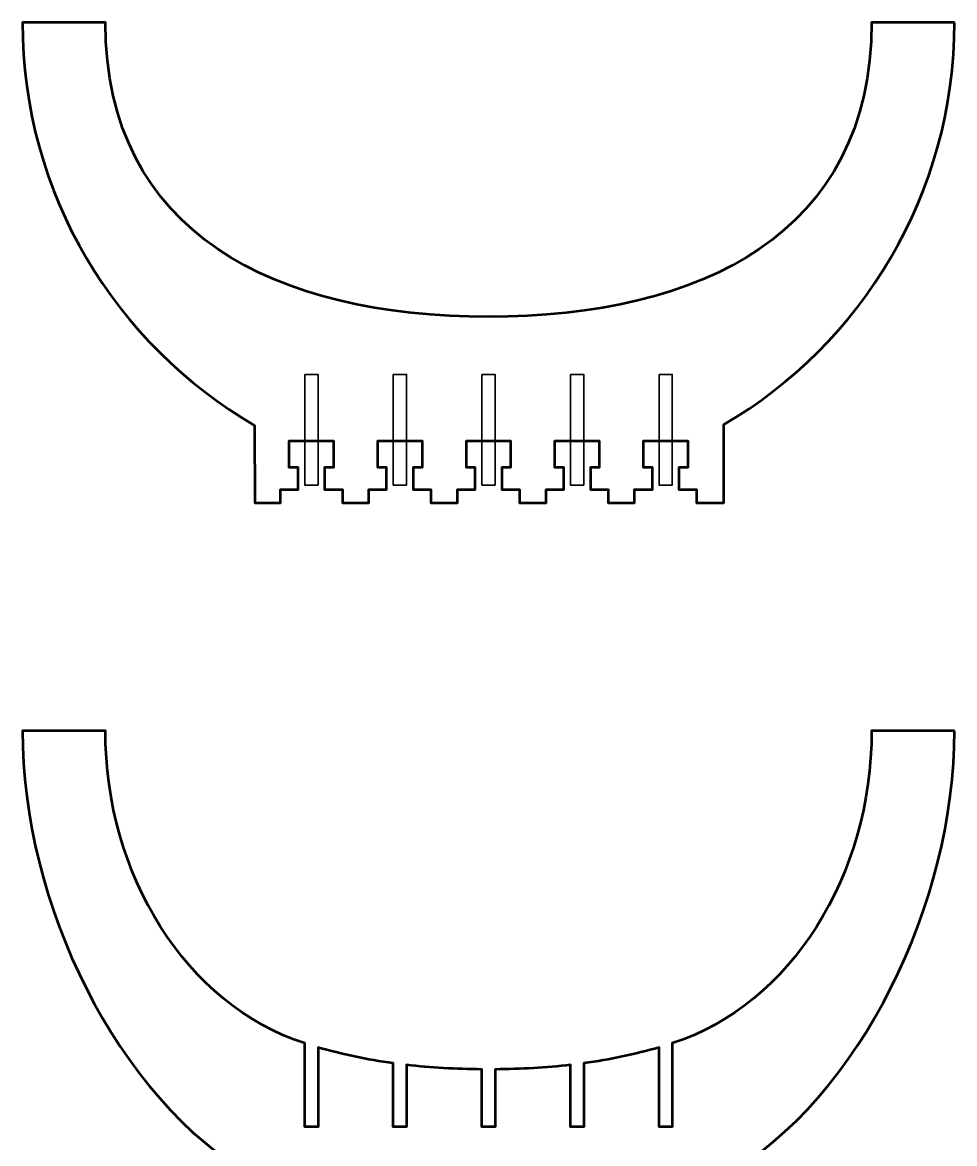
# Model space of a CAD drawing. Header units: centimetres. Extents: x -215 to 208, y -170 to 139.
# Drawn here: x -38.52 to -17.48, y -130.32 to -105 of the extents above; entities that cross this region are included whole.
import ezdxf

# ---------------------------------------------------------------- set-up
doc = ezdxf.new("R2010")
doc.units = ezdxf.units.CM
doc.header["$MEASUREMENT"] = 0
doc.layers.add('Layer 1', color=7, linetype='Continuous')

msp = doc.modelspace()

# ---------------------------------------------------------------- linework, layer by layer
at = {"layer": 'Layer 1', "color": 250, "lineweight": 53}
for points, knots in [([(-17.47591, -104.99993), (-17.47591, -104.99993), (-17.47591, -105.00008), (-17.47591, -105.00008), (-17.47591, -105.00008), (-17.47591, -108.87355), (-19.57005, -112.25858), (-22.68742, -114.08548), (-22.68742, -114.08548), (-22.68742, -114.08548), (-22.68742, -115.54994), (-22.68742, -115.54994), (-22.68742, -115.54994), (-22.68742, -115.54994), (-22.68742, -115.54993), (-22.68742, -115.54993), (-22.68742, -115.54993), (-22.68742, -115.54993), (-22.68742, -115.84993), (-22.68742, -115.84993), (-22.68742, -115.84993), (-22.68742, -115.84993), (-23.29992, -115.84993), (-23.29992, -115.84993), (-23.29992, -115.84993), (-23.29992, -115.84993), (-23.29992, -115.54993), (-23.29992, -115.54993), (-23.29992, -115.54993), (-23.29992, -115.54993), (-23.69992, -115.54994), (-23.69992, -115.54994), (-23.69992, -115.54994), (-23.69992, -115.54994), (-23.69992, -115.04993), (-23.69992, -115.04993), (-23.69992, -115.04993), (-23.69992, -115.04993), (-23.49992, -115.04992), (-23.49992, -115.04992), (-23.49992, -115.04992), (-23.49992, -115.04992), (-23.49992, -114.51515), (-23.49992, -114.51515), (-23.49992, -114.51515), (-23.49992, -114.51515), (-23.49992, -114.44993), (-23.49992, -114.44993), (-23.49992, -114.44993), (-23.88325, -114.44993), (-24.11659, -114.44993), (-24.49992, -114.44993), (-24.49992, -114.44993), (-24.49992, -114.44993), (-24.49992, -114.92699), (-24.49992, -114.92699), (-24.49992, -114.92699), (-24.49992, -114.92699), (-24.49992, -115.04992), (-24.49992, -115.04992), (-24.49992, -115.04992), (-24.49992, -115.04992), (-24.29992, -115.04993), (-24.29992, -115.04993), (-24.29992, -115.04993), (-24.29992, -115.04993), (-24.29992, -115.54993), (-24.29992, -115.54993), (-24.29992, -115.54993), (-24.29992, -115.54993), (-24.69992, -115.54993), (-24.69992, -115.54993), (-24.69992, -115.54993), (-24.69992, -115.54993), (-24.69992, -115.84993), (-24.69992, -115.84993), (-24.69992, -115.84993), (-24.69992, -115.84993), (-25.29992, -115.84993), (-25.29992, -115.84993), (-25.29992, -115.84993), (-25.29992, -115.84993), (-25.29992, -115.54993), (-25.29992, -115.54993), (-25.29992, -115.54993), (-25.29992, -115.54993), (-25.69992, -115.54994), (-25.69992, -115.54994), (-25.69992, -115.54994), (-25.69992, -115.54994), (-25.69992, -115.27119), (-25.69992, -115.27119), (-25.69992, -115.27119), (-25.69992, -115.27119), (-25.69992, -115.04993), (-25.69992, -115.04993), (-25.69992, -115.04993), (-25.69992, -115.04993), (-25.49992, -115.04992), (-25.49992, -115.04992), (-25.49992, -115.04992), (-25.49992, -115.04992), (-25.49992, -114.44993), (-25.49992, -114.44993), (-25.49992, -114.44993), (-25.88325, -114.44993), (-26.11659, -114.44993), (-26.49992, -114.44993), (-26.49992, -114.44993), (-26.49992, -114.44993), (-26.49992, -115.04992), (-26.49992, -115.04992), (-26.49992, -115.04992), (-26.49992, -115.04992), (-26.29992, -115.04993), (-26.29992, -115.04993), (-26.29992, -115.04993), (-26.29992, -115.04993), (-26.29992, -115.38664), (-26.29992, -115.38664), (-26.29992, -115.38664), (-26.29992, -115.38664), (-26.29992, -115.54993), (-26.29992, -115.54993), (-26.29992, -115.54993), (-26.29992, -115.54993), (-26.69992, -115.54993), (-26.69992, -115.54993), (-26.69992, -115.54993), (-26.69992, -115.54993), (-26.69992, -115.84993), (-26.69992, -115.84993), (-26.69992, -115.84993), (-26.69992, -115.84993), (-27.29992, -115.84993), (-27.29992, -115.84993), (-27.29992, -115.84993), (-27.29992, -115.84993), (-27.29992, -115.54993), (-27.29992, -115.54993), (-27.29992, -115.54993), (-27.29992, -115.54993), (-27.69992, -115.54993), (-27.69992, -115.54993), (-27.69992, -115.54993), (-27.69992, -115.54993), (-27.69992, -115.51957), (-27.69992, -115.51957), (-27.69992, -115.51957), (-27.69992, -115.51957), (-27.69992, -115.04993), (-27.69992, -115.04993), (-27.69992, -115.04993), (-27.69992, -115.04993), (-27.49992, -115.04992), (-27.49992, -115.04992), (-27.49992, -115.04992), (-27.49992, -115.04992), (-27.49992, -114.44993), (-27.49992, -114.44993), (-27.49992, -114.44993), (-27.88325, -114.44993), (-28.11658, -114.44993), (-28.49991, -114.44993), (-28.49991, -114.44993), (-28.49991, -114.44993), (-28.49991, -115.04992), (-28.49991, -115.04992), (-28.49991, -115.04992), (-28.49991, -115.04992), (-28.29991, -115.04993), (-28.29991, -115.04993), (-28.29991, -115.04993), (-28.29991, -115.04993), (-28.29991, -115.51957), (-28.29991, -115.51957), (-28.29991, -115.51957), (-28.29991, -115.51957), (-28.29991, -115.54994), (-28.29991, -115.54994), (-28.29991, -115.54994), (-28.29991, -115.54994), (-28.69991, -115.54993), (-28.69991, -115.54993), (-28.69991, -115.54993), (-28.69991, -115.54993), (-28.69991, -115.84993), (-28.69991, -115.84993), (-28.69991, -115.84993), (-28.69991, -115.84993), (-29.29991, -115.84993), (-29.29991, -115.84993), (-29.29991, -115.84993), (-29.29991, -115.84993), (-29.29991, -115.54993), (-29.29991, -115.54993), (-29.29991, -115.54993), (-29.29991, -115.54993), (-29.69991, -115.54993), (-29.69991, -115.54993), (-29.69991, -115.54993), (-29.69991, -115.54993), (-29.69991, -115.38665), (-29.69991, -115.38665), (-29.69991, -115.38665), (-29.69991, -115.38665), (-29.69991, -115.04993), (-29.69991, -115.04993), (-29.69991, -115.04993), (-29.69991, -115.04993), (-29.49991, -115.04992), (-29.49991, -115.04992), (-29.49991, -115.04992), (-29.49991, -115.04992), (-29.49991, -114.44993), (-29.49991, -114.44993), (-29.49991, -114.44993), (-29.88324, -114.44993), (-30.11658, -114.44993), (-30.49991, -114.44993), (-30.49991, -114.44993), (-30.49991, -114.44993), (-30.49991, -115.04992), (-30.49991, -115.04992), (-30.49991, -115.04992), (-30.49991, -115.04992), (-30.29991, -115.04993), (-30.29991, -115.04993), (-30.29991, -115.04993), (-30.29991, -115.04993), (-30.29991, -115.2712), (-30.29991, -115.2712), (-30.29991, -115.2712), (-30.29991, -115.2712), (-30.29991, -115.54994), (-30.29991, -115.54994), (-30.29991, -115.54994), (-30.29991, -115.54994), (-30.69991, -115.54993), (-30.69991, -115.54993), (-30.69991, -115.54993), (-30.69991, -115.54993), (-30.69991, -115.84993), (-30.69991, -115.84993), (-30.69991, -115.84993), (-30.69991, -115.84993), (-31.29991, -115.84993), (-31.29991, -115.84993), (-31.29991, -115.84993), (-31.29991, -115.84993), (-31.29991, -115.54993), (-31.29991, -115.54993), (-31.29991, -115.54993), (-31.29991, -115.54993), (-31.69991, -115.54993), (-31.69991, -115.54993), (-31.69991, -115.54993), (-31.69991, -115.54993), (-31.69991, -115.04993), (-31.69991, -115.04993), (-31.69991, -115.04993), (-31.69991, -115.04993), (-31.49991, -115.04992), (-31.49991, -115.04992), (-31.49991, -115.04992), (-31.49991, -115.04992), (-31.49991, -114.92702), (-31.49991, -114.92702), (-31.49991, -114.92702), (-31.49991, -114.92702), (-31.49991, -114.44993), (-31.49991, -114.44993), (-31.49991, -114.44993), (-31.88324, -114.44993), (-32.11658, -114.44993), (-32.49991, -114.44993), (-32.49991, -114.44993), (-32.49991, -114.44993), (-32.49991, -114.5152), (-32.49991, -114.5152), (-32.49991, -114.5152), (-32.49991, -114.5152), (-32.49991, -115.04992), (-32.49991, -115.04992), (-32.49991, -115.04992), (-32.49991, -115.04992), (-32.29991, -115.04993), (-32.29991, -115.04993), (-32.29991, -115.04993), (-32.29991, -115.04993), (-32.29991, -115.54994), (-32.29991, -115.54994), (-32.29991, -115.54994), (-32.29991, -115.54994), (-32.69991, -115.54993), (-32.69991, -115.54993), (-32.69991, -115.54993), (-32.69991, -115.54993), (-32.69991, -115.84993), (-32.69991, -115.84993), (-32.69991, -115.84993), (-32.69991, -115.84993), (-33.27491, -115.84993), (-33.27491, -115.84993), (-33.27491, -115.84993), (-33.27491, -115.84993), (-33.28419, -114.10224), (-33.28419, -114.10224), (-33.28419, -114.10224), (-36.41734, -112.27932), (-38.52409, -108.88531), (-38.52409, -105.00008), (-38.52409, -105.00008), (-38.52409, -105.00008), (-38.52409, -104.99993), (-38.52409, -104.99993), (-38.52409, -104.99993), (-38.52409, -104.99993), (-36.64999, -104.99993), (-36.64999, -104.99993), (-36.64999, -104.99993), (-36.64999, -104.99993), (-36.64999, -105.00006), (-36.64999, -105.00006), (-36.64999, -105.00006), (-36.64999, -109.77643), (-32.77638, -111.64999), (-27.99993, -111.64999), (-27.99993, -111.64999), (-23.22348, -111.64999), (-19.35, -109.77645), (-19.35, -105.00006), (-19.35, -105.00006), (-19.35, -105.00006), (-19.35, -104.99993), (-19.35, -104.99993), (-19.35, -104.99993), (-19.35, -104.99993), (-17.47591, -104.99993), (-17.47591, -104.99993)], [0, 0, 0, 0, 0.01176471, 0.01176471, 0.01176471, 0.01176471, 0.02352941, 0.02352941, 0.02352941, 0.02352941, 0.03529412, 0.03529412, 0.03529412, 0.03529412, 0.04705882, 0.04705882, 0.04705882, 0.04705882, 0.05882353, 0.05882353, 0.05882353, 0.05882353, 0.07058824, 0.07058824, 0.07058824, 0.07058824, 0.08235294, 0.08235294, 0.08235294, 0.08235294, 0.09411765, 0.09411765, 0.09411765, 0.09411765, 0.10588235, 0.10588235, 0.10588235, 0.10588235, 0.11764706, 0.11764706, 0.11764706, 0.11764706, 0.12941176, 0.12941176, 0.12941176, 0.12941176, 0.14117647, 0.14117647, 0.14117647, 0.14117647, 0.15294118, 0.15294118, 0.15294118, 0.15294118, 0.16470588, 0.16470588, 0.16470588, 0.16470588, 0.17647059, 0.17647059, 0.17647059, 0.17647059, 0.18823529, 0.18823529, 0.18823529, 0.18823529, 0.2, 0.2, 0.2, 0.2, 0.21176471, 0.21176471, 0.21176471, 0.21176471, 0.22352941, 0.22352941, 0.22352941, 0.22352941, 0.23529412, 0.23529412, 0.23529412, 0.23529412, 0.24705882, 0.24705882, 0.24705882, 0.24705882, 0.25882353, 0.25882353, 0.25882353, 0.25882353, 0.27058824, 0.27058824, 0.27058824, 0.27058824, 0.28235294, 0.28235294, 0.28235294, 0.28235294, 0.29411765, 0.29411765, 0.29411765, 0.29411765, 0.30588235, 0.30588235, 0.30588235, 0.30588235, 0.31764706, 0.31764706, 0.31764706, 0.31764706, 0.32941176, 0.32941176, 0.32941176, 0.32941176, 0.34117647, 0.34117647, 0.34117647, 0.34117647, 0.35294118, 0.35294118, 0.35294118, 0.35294118, 0.36470588, 0.36470588, 0.36470588, 0.36470588, 0.37647059, 0.37647059, 0.37647059, 0.37647059, 0.38823529, 0.38823529, 0.38823529, 0.38823529, 0.4, 0.4, 0.4, 0.4, 0.41176471, 0.41176471, 0.41176471, 0.41176471, 0.42352941, 0.42352941, 0.42352941, 0.42352941, 0.43529412, 0.43529412, 0.43529412, 0.43529412, 0.44705882, 0.44705882, 0.44705882, 0.44705882, 0.45882353, 0.45882353, 0.45882353, 0.45882353, 0.47058824, 0.47058824, 0.47058824, 0.47058824, 0.48235294, 0.48235294, 0.48235294, 0.48235294, 0.49411765, 0.49411765, 0.49411765, 0.49411765, 0.50588235, 0.50588235, 0.50588235, 0.50588235, 0.51764706, 0.51764706, 0.51764706, 0.51764706, 0.52941176, 0.52941176, 0.52941176, 0.52941176, 0.54117647, 0.54117647, 0.54117647, 0.54117647, 0.55294118, 0.55294118, 0.55294118, 0.55294118, 0.56470588, 0.56470588, 0.56470588, 0.56470588, 0.57647059, 0.57647059, 0.57647059, 0.57647059, 0.58823529, 0.58823529, 0.58823529, 0.58823529, 0.6, 0.6, 0.6, 0.6, 0.61176471, 0.61176471, 0.61176471, 0.61176471, 0.62352941, 0.62352941, 0.62352941, 0.62352941, 0.63529412, 0.63529412, 0.63529412, 0.63529412, 0.64705882, 0.64705882, 0.64705882, 0.64705882, 0.65882353, 0.65882353, 0.65882353, 0.65882353, 0.67058824, 0.67058824, 0.67058824, 0.67058824, 0.68235294, 0.68235294, 0.68235294, 0.68235294, 0.69411765, 0.69411765, 0.69411765, 0.69411765, 0.70588235, 0.70588235, 0.70588235, 0.70588235, 0.71764706, 0.71764706, 0.71764706, 0.71764706, 0.72941176, 0.72941176, 0.72941176, 0.72941176, 0.74117647, 0.74117647, 0.74117647, 0.74117647, 0.75294118, 0.75294118, 0.75294118, 0.75294118, 0.76470588, 0.76470588, 0.76470588, 0.76470588, 0.77647059, 0.77647059, 0.77647059, 0.77647059, 0.78823529, 0.78823529, 0.78823529, 0.78823529, 0.8, 0.8, 0.8, 0.8, 0.81176471, 0.81176471, 0.81176471, 0.81176471, 0.82352941, 0.82352941, 0.82352941, 0.82352941, 0.83529412, 0.83529412, 0.83529412, 0.83529412, 0.84705882, 0.84705882, 0.84705882, 0.84705882, 0.85882353, 0.85882353, 0.85882353, 0.85882353, 0.87058824, 0.87058824, 0.87058824, 0.87058824, 0.88235294, 0.88235294, 0.88235294, 0.88235294, 0.89411765, 0.89411765, 0.89411765, 0.89411765, 0.90588235, 0.90588235, 0.90588235, 0.90588235, 0.91764706, 0.91764706, 0.91764706, 0.91764706, 0.92941176, 0.92941176, 0.92941176, 0.92941176, 0.94117647, 0.94117647, 0.94117647, 0.94117647, 0.95294118, 0.95294118, 0.95294118, 0.95294118, 0.96470588, 0.96470588, 0.96470588, 0.96470588, 0.97647059, 0.97647059, 0.97647059, 0.97647059, 0.98823529, 0.98823529, 0.98823529, 0.98823529, 1, 1, 1, 1]), ([(-17.47591, -120.99993), (-17.47591, -120.99993), (-17.47591, -121.00008), (-17.47591, -121.00008), (-17.47591, -121.00008), (-17.47591, -124.87355), (-19.57005, -129.25858), (-22.68742, -131.08548), (-22.68742, -131.08548), (-22.68742, -131.08548), (-22.68742, -132.54994), (-22.68742, -132.54994), (-22.68742, -132.54994), (-22.68742, -132.54994), (-22.68742, -132.54993), (-22.68742, -132.54993), (-22.68742, -132.54993), (-22.68742, -132.54993), (-22.68742, -132.84993), (-22.68742, -132.84993), (-22.68742, -132.84993), (-22.68742, -132.84993), (-23.29992, -132.84993), (-23.29992, -132.84993), (-23.29992, -132.84993), (-23.29992, -132.84993), (-23.29992, -132.54993), (-23.29992, -132.54993), (-23.29992, -132.54993), (-23.29992, -132.54993), (-23.69992, -132.54994), (-23.69992, -132.54994), (-23.69992, -132.54994), (-23.69992, -132.54994), (-23.69992, -132.04993), (-23.69992, -132.04993), (-23.69992, -132.04993), (-23.69992, -132.04993), (-23.49992, -132.04992), (-23.49992, -132.04992), (-23.49992, -132.04992), (-23.49992, -132.04992), (-23.49992, -131.51515), (-23.49992, -131.51515), (-23.49992, -131.51515), (-23.49992, -131.51515), (-23.49992, -131.44993), (-23.49992, -131.44993), (-23.49992, -131.44993), (-23.88325, -131.44993), (-24.11659, -131.44993), (-24.49992, -131.44993), (-24.49992, -131.44993), (-24.49992, -131.44993), (-24.49992, -131.92699), (-24.49992, -131.92699), (-24.49992, -131.92699), (-24.49992, -131.92699), (-24.49992, -132.04992), (-24.49992, -132.04992), (-24.49992, -132.04992), (-24.49992, -132.04992), (-24.29992, -132.04993), (-24.29992, -132.04993), (-24.29992, -132.04993), (-24.29992, -132.04993), (-24.29992, -132.54993), (-24.29992, -132.54993), (-24.29992, -132.54993), (-24.29992, -132.54993), (-24.69992, -132.54993), (-24.69992, -132.54993), (-24.69992, -132.54993), (-24.69992, -132.54993), (-24.69992, -132.84993), (-24.69992, -132.84993), (-24.69992, -132.84993), (-24.69992, -132.84993), (-25.29992, -132.84993), (-25.29992, -132.84993), (-25.29992, -132.84993), (-25.29992, -132.84993), (-25.29992, -132.54993), (-25.29992, -132.54993), (-25.29992, -132.54993), (-25.29992, -132.54993), (-25.69992, -132.54994), (-25.69992, -132.54994), (-25.69992, -132.54994), (-25.69992, -132.54994), (-25.69992, -132.27119), (-25.69992, -132.27119), (-25.69992, -132.27119), (-25.69992, -132.27119), (-25.69992, -132.04993), (-25.69992, -132.04993), (-25.69992, -132.04993), (-25.69992, -132.04993), (-25.49992, -132.04992), (-25.49992, -132.04992), (-25.49992, -132.04992), (-25.49992, -132.04992), (-25.49992, -131.44993), (-25.49992, -131.44993), (-25.49992, -131.44993), (-25.88325, -131.44993), (-26.11659, -131.44993), (-26.49992, -131.44993), (-26.49992, -131.44993), (-26.49992, -131.44993), (-26.49992, -132.04992), (-26.49992, -132.04992), (-26.49992, -132.04992), (-26.49992, -132.04992), (-26.29992, -132.04993), (-26.29992, -132.04993), (-26.29992, -132.04993), (-26.29992, -132.04993), (-26.29992, -132.38664), (-26.29992, -132.38664), (-26.29992, -132.38664), (-26.29992, -132.38664), (-26.29992, -132.54993), (-26.29992, -132.54993), (-26.29992, -132.54993), (-26.29992, -132.54993), (-26.69992, -132.54993), (-26.69992, -132.54993), (-26.69992, -132.54993), (-26.69992, -132.54993), (-26.69992, -132.84993), (-26.69992, -132.84993), (-26.69992, -132.84993), (-26.69992, -132.84993), (-27.29992, -132.84993), (-27.29992, -132.84993), (-27.29992, -132.84993), (-27.29992, -132.84993), (-27.29992, -132.54993), (-27.29992, -132.54993), (-27.29992, -132.54993), (-27.29992, -132.54993), (-27.69992, -132.54993), (-27.69992, -132.54993), (-27.69992, -132.54993), (-27.69992, -132.54993), (-27.69992, -132.51957), (-27.69992, -132.51957), (-27.69992, -132.51957), (-27.69992, -132.51957), (-27.69992, -132.04993), (-27.69992, -132.04993), (-27.69992, -132.04993), (-27.69992, -132.04993), (-27.49992, -132.04992), (-27.49992, -132.04992), (-27.49992, -132.04992), (-27.49992, -132.04992), (-27.49992, -131.44993), (-27.49992, -131.44993), (-27.49992, -131.44993), (-27.88325, -131.44993), (-28.11658, -131.44993), (-28.49991, -131.44993), (-28.49991, -131.44993), (-28.49991, -131.44993), (-28.49991, -132.04992), (-28.49991, -132.04992), (-28.49991, -132.04992), (-28.49991, -132.04992), (-28.29991, -132.04993), (-28.29991, -132.04993), (-28.29991, -132.04993), (-28.29991, -132.04993), (-28.29991, -132.51957), (-28.29991, -132.51957), (-28.29991, -132.51957), (-28.29991, -132.51957), (-28.29991, -132.54994), (-28.29991, -132.54994), (-28.29991, -132.54994), (-28.29991, -132.54994), (-28.69991, -132.54993), (-28.69991, -132.54993), (-28.69991, -132.54993), (-28.69991, -132.54993), (-28.69991, -132.84993), (-28.69991, -132.84993), (-28.69991, -132.84993), (-28.69991, -132.84993), (-29.29991, -132.84993), (-29.29991, -132.84993), (-29.29991, -132.84993), (-29.29991, -132.84993), (-29.29991, -132.54993), (-29.29991, -132.54993), (-29.29991, -132.54993), (-29.29991, -132.54993), (-29.69991, -132.54993), (-29.69991, -132.54993), (-29.69991, -132.54993), (-29.69991, -132.54993), (-29.69991, -132.38665), (-29.69991, -132.38665), (-29.69991, -132.38665), (-29.69991, -132.38665), (-29.69991, -132.04993), (-29.69991, -132.04993), (-29.69991, -132.04993), (-29.69991, -132.04993), (-29.49991, -132.04992), (-29.49991, -132.04992), (-29.49991, -132.04992), (-29.49991, -132.04992), (-29.49991, -131.44993), (-29.49991, -131.44993), (-29.49991, -131.44993), (-29.88324, -131.44993), (-30.11658, -131.44993), (-30.49991, -131.44993), (-30.49991, -131.44993), (-30.49991, -131.44993), (-30.49991, -132.04992), (-30.49991, -132.04992), (-30.49991, -132.04992), (-30.49991, -132.04992), (-30.29991, -132.04993), (-30.29991, -132.04993), (-30.29991, -132.04993), (-30.29991, -132.04993), (-30.29991, -132.2712), (-30.29991, -132.2712), (-30.29991, -132.2712), (-30.29991, -132.2712), (-30.29991, -132.54994), (-30.29991, -132.54994), (-30.29991, -132.54994), (-30.29991, -132.54994), (-30.69991, -132.54993), (-30.69991, -132.54993), (-30.69991, -132.54993), (-30.69991, -132.54993), (-30.69991, -132.84993), (-30.69991, -132.84993), (-30.69991, -132.84993), (-30.69991, -132.84993), (-31.29991, -132.84993), (-31.29991, -132.84993), (-31.29991, -132.84993), (-31.29991, -132.84993), (-31.29991, -132.54993), (-31.29991, -132.54993), (-31.29991, -132.54993), (-31.29991, -132.54993), (-31.69991, -132.54993), (-31.69991, -132.54993), (-31.69991, -132.54993), (-31.69991, -132.54993), (-31.69991, -132.04993), (-31.69991, -132.04993), (-31.69991, -132.04993), (-31.69991, -132.04993), (-31.49991, -132.04992), (-31.49991, -132.04992), (-31.49991, -132.04992), (-31.49991, -132.04992), (-31.49991, -131.92702), (-31.49991, -131.92702), (-31.49991, -131.92702), (-31.49991, -131.92702), (-31.49991, -131.44993), (-31.49991, -131.44993), (-31.49991, -131.44993), (-31.88324, -131.44993), (-32.11658, -131.44993), (-32.49991, -131.44993), (-32.49991, -131.44993), (-32.49991, -131.44993), (-32.49991, -131.5152), (-32.49991, -131.5152), (-32.49991, -131.5152), (-32.49991, -131.5152), (-32.49991, -132.04992), (-32.49991, -132.04992), (-32.49991, -132.04992), (-32.49991, -132.04992), (-32.29991, -132.04993), (-32.29991, -132.04993), (-32.29991, -132.04993), (-32.29991, -132.04993), (-32.29991, -132.54994), (-32.29991, -132.54994), (-32.29991, -132.54994), (-32.29991, -132.54994), (-32.69991, -132.54993), (-32.69991, -132.54993), (-32.69991, -132.54993), (-32.69991, -132.54993), (-32.69991, -132.84993), (-32.69991, -132.84993), (-32.69991, -132.84993), (-32.69991, -132.84993), (-33.27491, -132.84993), (-33.27491, -132.84993), (-33.27491, -132.84993), (-33.27491, -132.84993), (-33.28419, -131.10224), (-33.28419, -131.10224), (-33.28419, -131.10224), (-36.41734, -129.27932), (-38.52409, -124.88531), (-38.52409, -121.00008), (-38.52409, -121.00008), (-38.52409, -121.00008), (-38.52409, -120.99993), (-38.52409, -120.99993), (-38.52409, -120.99993), (-38.52409, -120.99993), (-36.64999, -120.99993), (-36.64999, -120.99993), (-36.64999, -120.99993), (-36.64999, -120.99993), (-36.64999, -121.00006), (-36.64999, -121.00006), (-36.64999, -121.00006), (-36.64999, -124.27268), (-34.83135, -127.18239), (-32.14991, -128.06056), (-32.14991, -128.06056), (-32.14991, -128.06056), (-32.14991, -129.94993), (-32.14991, -129.94993), (-32.14991, -129.94993), (-32.14991, -129.94993), (-31.84991, -129.94993), (-31.84991, -129.94993), (-31.84991, -129.94993), (-31.84991, -129.94993), (-31.84991, -128.15325), (-31.84991, -128.15325), (-31.84991, -128.15325), (-31.31252, -128.31046), (-30.74358, -128.42882), (-30.14991, -128.51034), (-30.14991, -128.51034), (-30.14991, -128.51034), (-30.14991, -129.94993), (-30.14991, -129.94993), (-30.14991, -129.94993), (-30.14991, -129.94993), (-29.84991, -129.94993), (-29.84991, -129.94993), (-29.84991, -129.94993), (-29.84991, -129.94993), (-29.84991, -128.54786), (-29.84991, -128.54786), (-29.84991, -128.54786), (-29.30092, -128.61117), (-28.7324, -128.6442), (-28.14991, -128.64906), (-28.14991, -128.64906), (-28.14991, -128.64906), (-28.14991, -129.94993), (-28.14991, -129.94993), (-28.14991, -129.94993), (-28.14991, -129.94993), (-27.84991, -129.94993), (-27.84991, -129.94993), (-27.84991, -129.94993), (-27.84991, -129.94993), (-27.84991, -128.64906), (-27.84991, -128.64906), (-27.84991, -128.64906), (-27.26739, -128.64423), (-26.69898, -128.61102), (-26.14991, -128.54785), (-26.14991, -128.54785), (-26.14991, -128.54785), (-26.14991, -129.94993), (-26.14991, -129.94993), (-26.14991, -129.94993), (-26.14991, -129.94993), (-25.84991, -129.94993), (-25.84991, -129.94993), (-25.84991, -129.94993), (-25.84991, -129.94993), (-25.84991, -128.51033), (-25.84991, -128.51033), (-25.84991, -128.51033), (-25.25618, -128.42886), (-24.68728, -128.31047), (-24.14991, -128.15323), (-24.14991, -128.15323), (-24.14991, -128.15323), (-24.14991, -129.94993), (-24.14991, -129.94993), (-24.14991, -129.94993), (-24.14991, -129.94993), (-23.84991, -129.94993), (-23.84991, -129.94993), (-23.84991, -129.94993), (-23.84991, -129.94993), (-23.84991, -128.06054), (-23.84991, -128.06054), (-23.84991, -128.06054), (-21.16855, -127.18237), (-19.35, -124.27267), (-19.35, -121.00006), (-19.35, -121.00006), (-19.35, -121.00006), (-19.35, -120.99993), (-19.35, -120.99993), (-19.35, -120.99993), (-19.35, -120.99993), (-17.47591, -120.99993), (-17.47591, -120.99993)], [0, 0, 0, 0, 0.00961538, 0.00961538, 0.00961538, 0.00961538, 0.01923077, 0.01923077, 0.01923077, 0.01923077, 0.02884615, 0.02884615, 0.02884615, 0.02884615, 0.03846154, 0.03846154, 0.03846154, 0.03846154, 0.04807692, 0.04807692, 0.04807692, 0.04807692, 0.05769231, 0.05769231, 0.05769231, 0.05769231, 0.06730769, 0.06730769, 0.06730769, 0.06730769, 0.07692308, 0.07692308, 0.07692308, 0.07692308, 0.08653846, 0.08653846, 0.08653846, 0.08653846, 0.09615385, 0.09615385, 0.09615385, 0.09615385, 0.10576923, 0.10576923, 0.10576923, 0.10576923, 0.11538462, 0.11538462, 0.11538462, 0.11538462, 0.125, 0.125, 0.125, 0.125, 0.13461538, 0.13461538, 0.13461538, 0.13461538, 0.14423077, 0.14423077, 0.14423077, 0.14423077, 0.15384615, 0.15384615, 0.15384615, 0.15384615, 0.16346154, 0.16346154, 0.16346154, 0.16346154, 0.17307692, 0.17307692, 0.17307692, 0.17307692, 0.18269231, 0.18269231, 0.18269231, 0.18269231, 0.19230769, 0.19230769, 0.19230769, 0.19230769, 0.20192308, 0.20192308, 0.20192308, 0.20192308, 0.21153846, 0.21153846, 0.21153846, 0.21153846, 0.22115385, 0.22115385, 0.22115385, 0.22115385, 0.23076923, 0.23076923, 0.23076923, 0.23076923, 0.24038462, 0.24038462, 0.24038462, 0.24038462, 0.25, 0.25, 0.25, 0.25, 0.25961538, 0.25961538, 0.25961538, 0.25961538, 0.26923077, 0.26923077, 0.26923077, 0.26923077, 0.27884615, 0.27884615, 0.27884615, 0.27884615, 0.28846154, 0.28846154, 0.28846154, 0.28846154, 0.29807692, 0.29807692, 0.29807692, 0.29807692, 0.30769231, 0.30769231, 0.30769231, 0.30769231, 0.31730769, 0.31730769, 0.31730769, 0.31730769, 0.32692308, 0.32692308, 0.32692308, 0.32692308, 0.33653846, 0.33653846, 0.33653846, 0.33653846, 0.34615385, 0.34615385, 0.34615385, 0.34615385, 0.35576923, 0.35576923, 0.35576923, 0.35576923, 0.36538462, 0.36538462, 0.36538462, 0.36538462, 0.375, 0.375, 0.375, 0.375, 0.38461538, 0.38461538, 0.38461538, 0.38461538, 0.39423077, 0.39423077, 0.39423077, 0.39423077, 0.40384615, 0.40384615, 0.40384615, 0.40384615, 0.41346154, 0.41346154, 0.41346154, 0.41346154, 0.42307692, 0.42307692, 0.42307692, 0.42307692, 0.43269231, 0.43269231, 0.43269231, 0.43269231, 0.44230769, 0.44230769, 0.44230769, 0.44230769, 0.45192308, 0.45192308, 0.45192308, 0.45192308, 0.46153846, 0.46153846, 0.46153846, 0.46153846, 0.47115385, 0.47115385, 0.47115385, 0.47115385, 0.48076923, 0.48076923, 0.48076923, 0.48076923, 0.49038462, 0.49038462, 0.49038462, 0.49038462, 0.5, 0.5, 0.5, 0.5, 0.50961538, 0.50961538, 0.50961538, 0.50961538, 0.51923077, 0.51923077, 0.51923077, 0.51923077, 0.52884615, 0.52884615, 0.52884615, 0.52884615, 0.53846154, 0.53846154, 0.53846154, 0.53846154, 0.54807692, 0.54807692, 0.54807692, 0.54807692, 0.55769231, 0.55769231, 0.55769231, 0.55769231, 0.56730769, 0.56730769, 0.56730769, 0.56730769, 0.57692308, 0.57692308, 0.57692308, 0.57692308, 0.58653846, 0.58653846, 0.58653846, 0.58653846, 0.59615385, 0.59615385, 0.59615385, 0.59615385, 0.60576923, 0.60576923, 0.60576923, 0.60576923, 0.61538462, 0.61538462, 0.61538462, 0.61538462, 0.625, 0.625, 0.625, 0.625, 0.63461538, 0.63461538, 0.63461538, 0.63461538, 0.64423077, 0.64423077, 0.64423077, 0.64423077, 0.65384615, 0.65384615, 0.65384615, 0.65384615, 0.66346154, 0.66346154, 0.66346154, 0.66346154, 0.67307692, 0.67307692, 0.67307692, 0.67307692, 0.68269231, 0.68269231, 0.68269231, 0.68269231, 0.69230769, 0.69230769, 0.69230769, 0.69230769, 0.70192308, 0.70192308, 0.70192308, 0.70192308, 0.71153846, 0.71153846, 0.71153846, 0.71153846, 0.72115385, 0.72115385, 0.72115385, 0.72115385, 0.73076923, 0.73076923, 0.73076923, 0.73076923, 0.74038462, 0.74038462, 0.74038462, 0.74038462, 0.75, 0.75, 0.75, 0.75, 0.75961538, 0.75961538, 0.75961538, 0.75961538, 0.76923077, 0.76923077, 0.76923077, 0.76923077, 0.77884615, 0.77884615, 0.77884615, 0.77884615, 0.78846154, 0.78846154, 0.78846154, 0.78846154, 0.79807692, 0.79807692, 0.79807692, 0.79807692, 0.80769231, 0.80769231, 0.80769231, 0.80769231, 0.81730769, 0.81730769, 0.81730769, 0.81730769, 0.82692308, 0.82692308, 0.82692308, 0.82692308, 0.83653846, 0.83653846, 0.83653846, 0.83653846, 0.84615385, 0.84615385, 0.84615385, 0.84615385, 0.85576923, 0.85576923, 0.85576923, 0.85576923, 0.86538462, 0.86538462, 0.86538462, 0.86538462, 0.875, 0.875, 0.875, 0.875, 0.88461538, 0.88461538, 0.88461538, 0.88461538, 0.89423077, 0.89423077, 0.89423077, 0.89423077, 0.90384615, 0.90384615, 0.90384615, 0.90384615, 0.91346154, 0.91346154, 0.91346154, 0.91346154, 0.92307692, 0.92307692, 0.92307692, 0.92307692, 0.93269231, 0.93269231, 0.93269231, 0.93269231, 0.94230769, 0.94230769, 0.94230769, 0.94230769, 0.95192308, 0.95192308, 0.95192308, 0.95192308, 0.96153846, 0.96153846, 0.96153846, 0.96153846, 0.97115385, 0.97115385, 0.97115385, 0.97115385, 0.98076923, 0.98076923, 0.98076923, 0.98076923, 0.99038462, 0.99038462, 0.99038462, 0.99038462, 1, 1, 1, 1])]:
    msp.add_open_spline(points, degree=3, knots=knots, dxfattribs=at)
at = {"layer": 'Layer 1', "color": 250, "lineweight": 35}
for points in [[(-32.14991, -112.94993), (-32.14991, -112.94993), (-31.84991, -112.94993), (-31.84991, -112.94993), (-31.84991, -112.94993), (-31.84991, -112.94993), (-31.84991, -115.44993), (-31.84991, -115.44993), (-31.84991, -115.44993), (-31.84991, -115.44993), (-32.14991, -115.44993), (-32.14991, -115.44993), (-32.14991, -115.44993), (-32.14991, -115.44993), (-32.14991, -112.94993), (-32.14991, -112.94993)], [(-30.14991, -112.94993), (-30.14991, -112.94993), (-29.84991, -112.94993), (-29.84991, -112.94993), (-29.84991, -112.94993), (-29.84991, -112.94993), (-29.84991, -115.44993), (-29.84991, -115.44993), (-29.84991, -115.44993), (-29.84991, -115.44993), (-30.14991, -115.44993), (-30.14991, -115.44993), (-30.14991, -115.44993), (-30.14991, -115.44993), (-30.14991, -112.94993), (-30.14991, -112.94993)], [(-28.14991, -112.94993), (-28.14991, -112.94993), (-27.84991, -112.94993), (-27.84991, -112.94993), (-27.84991, -112.94993), (-27.84991, -112.94993), (-27.84991, -115.44993), (-27.84991, -115.44993), (-27.84991, -115.44993), (-27.84991, -115.44993), (-28.14991, -115.44993), (-28.14991, -115.44993), (-28.14991, -115.44993), (-28.14991, -115.44993), (-28.14991, -112.94993), (-28.14991, -112.94993)], [(-26.14991, -112.94993), (-26.14991, -112.94993), (-25.84991, -112.94993), (-25.84991, -112.94993), (-25.84991, -112.94993), (-25.84991, -112.94993), (-25.84991, -115.44993), (-25.84991, -115.44993), (-25.84991, -115.44993), (-25.84991, -115.44993), (-26.14991, -115.44993), (-26.14991, -115.44993), (-26.14991, -115.44993), (-26.14991, -115.44993), (-26.14991, -112.94993), (-26.14991, -112.94993)], [(-24.14991, -112.94993), (-24.14991, -112.94993), (-23.84991, -112.94993), (-23.84991, -112.94993), (-23.84991, -112.94993), (-23.84991, -112.94993), (-23.84991, -115.44993), (-23.84991, -115.44993), (-23.84991, -115.44993), (-23.84991, -115.44993), (-24.14991, -115.44993), (-24.14991, -115.44993), (-24.14991, -115.44993), (-24.14991, -115.44993), (-24.14991, -112.94993), (-24.14991, -112.94993)]]:
    msp.add_open_spline(points, degree=3, knots=[0, 0, 0, 0, 0.25, 0.25, 0.25, 0.25, 0.5, 0.5, 0.5, 0.5, 0.75, 0.75, 0.75, 0.75, 1, 1, 1, 1], dxfattribs=at)

doc.saveas('drawing.dxf')
